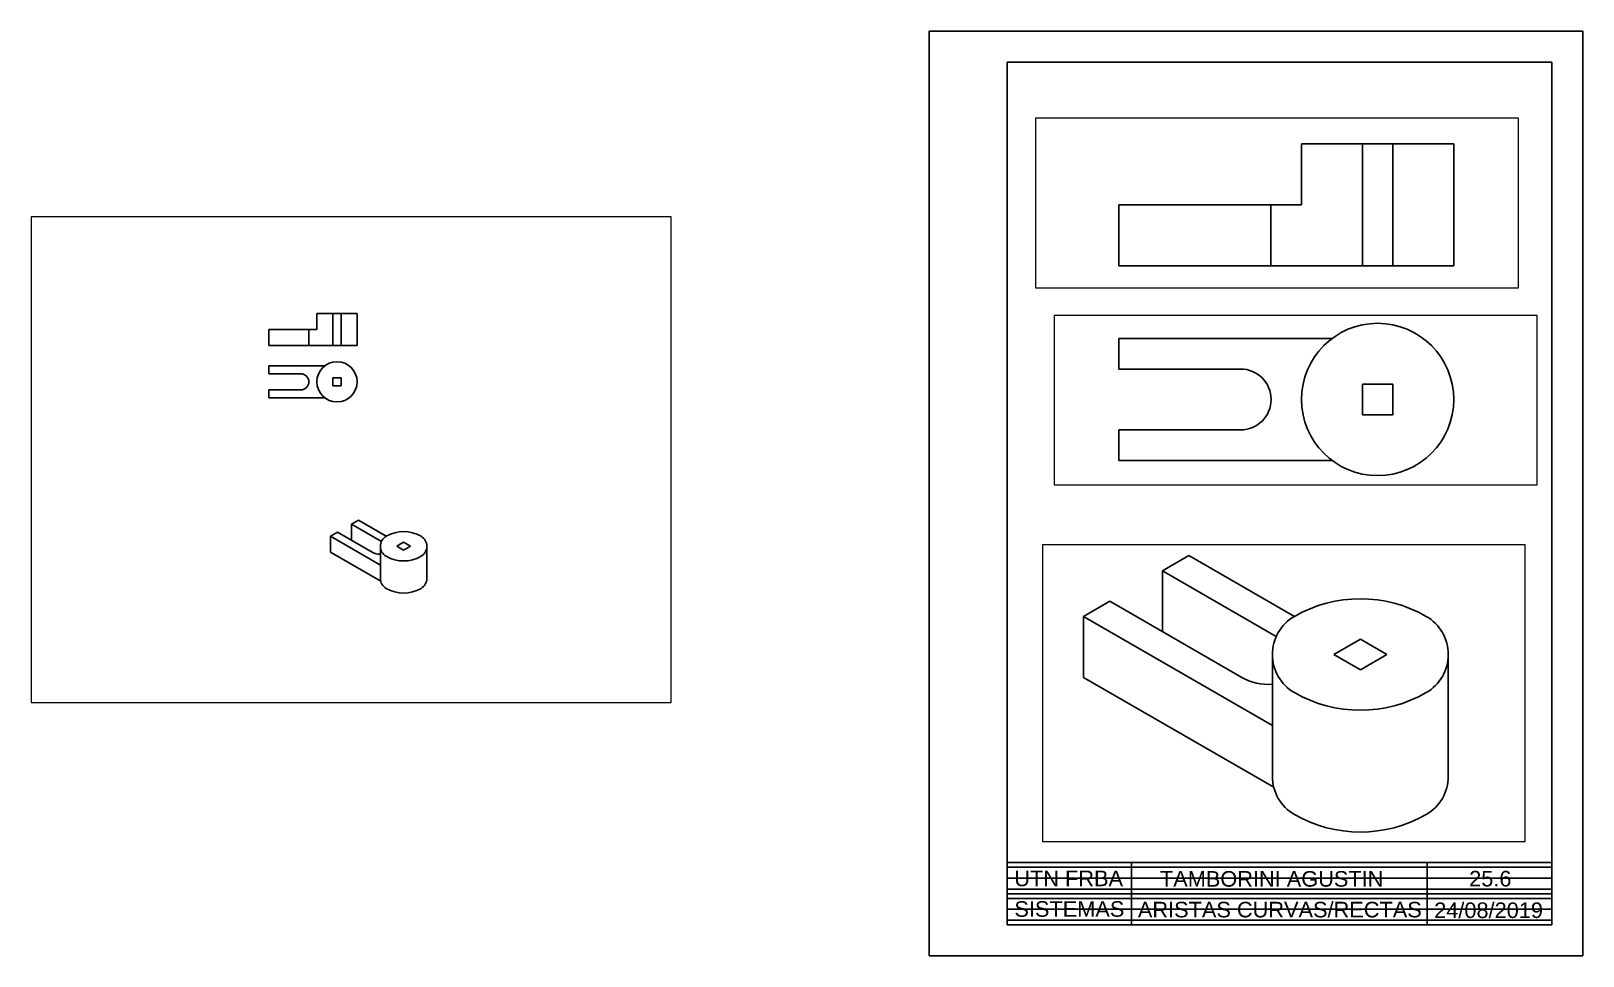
# Paper-space layout 'Presentación1' of a CAD drawing. Header units: millimetres. Extents: x 26 to 524, y -62 to 235.
# The model-space entities are those that its viewports show. They can reach past a viewport. Long polylines and large blocks are cut down to what shows.
import ezdxf

# ---------------------------------------------------------------- set-up
doc = ezdxf.new("R2010")
doc.units = ezdxf.units.MM
doc.linetypes.add('LÍNEAS_OCULTAS2', pattern=[4.7625, 3.175, -1.5875])
doc.layers.add('No Visibles', color=210, linetype='LÍNEAS_OCULTAS2', lineweight=30, plot=False)
doc.layers.add('Rotulo', color=7, linetype='Continuous', lineweight=25)
doc.layers.add('Rotulo - Finas', color=61, linetype='Continuous', plot=False)
doc.layers.add('VP', color=10, linetype='Continuous', plot=False)
doc.styles.get("Standard").update_dxf_attribs({"font": 'arial.ttf'})

msp = doc.modelspace()

# ---------------------------------------------------------------- linework, layer by layer
for p, q in [((2616.94, 2450.09), (2591.94, 2450.09)), ((2591.94, 2450.09), (2591.94, 2440.09)), ((2601.94, 2430.09), (2601.94, 2450.09)), ((2606.94, 2450.09), (2606.94, 2430.09)), ((2616.94, 2430.09), (2616.94, 2450.09)), ((2591.94, 2440.09), (2561.94, 2440.09)), ((2561.94, 2440.09), (2561.94, 2430.09)), ((2586.94, 2440.09), (2586.94, 2430.09)), ((2616.94, 2430.09), (2561.94, 2430.09)), ((2561.94, 2412.59), (2561.94, 2417.59)), ((2561.94, 2417.59), (2596.94, 2417.59)), ((2581.94, 2412.59), (2561.94, 2412.59)), ((2601.94, 2405.09), (2601.94, 2410.09)), ((2601.94, 2410.09), (2606.94, 2410.09)), ((2606.94, 2410.09), (2606.94, 2407.59)), ((2606.94, 2407.59), (2606.94, 2405.09)), ((2606.94, 2405.09), (2601.94, 2405.09)), ((2581.94, 2402.59), (2561.94, 2402.59)), ((2561.94, 2402.59), (2561.94, 2397.59)), ((2596.94, 2397.59), (2561.94, 2397.59)), ((2613.42, 2319.06), (2617.75, 2321.56)), ((2613.42, 2309.06), (2613.42, 2319.06)), ((2613.42, 2319.06), (2632.1, 2308.27)), ((2617.75, 2321.56), (2635.07, 2311.56)), ((2604.76, 2314.06), (2600.43, 2311.56)), ((2604.76, 2314.06), (2626.41, 2301.56)), ((2600.43, 2311.56), (2631.46, 2293.64)), ((2600.43, 2311.56), (2600.43, 2301.56)), ((2645.9, 2307.81), (2641.57, 2305.31)), ((2650.23, 2305.31), (2645.9, 2307.81)), ((2631.46, 2305.31), (2631.46, 2285.31)), ((2641.57, 2305.31), (2645.9, 2302.81)), ((2645.9, 2302.81), (2650.23, 2305.31)), ((2660.33, 2305.31), (2660.33, 2285.31)), ((2600.43, 2301.56), (2631.69, 2283.51))]:
    msp.add_line(p, q)
msp.add_circle((2604.44, 2407.59), 12.5)
for centre, radius, start, end in [((2581.94, 2407.59), 5, 270, 90), ((2645.9, 2292.81), 21.65, 60, 120), ((2638.68, 2305.31), 7.22, 120, 240), ((2653.11, 2305.31), 7.22, 300, 60), ((2630.74, 2309.06), 8.66, 240, 274.7802), ((2645.9, 2317.81), 21.65, 240, 300), ((2638.68, 2285.31), 7.22, 180, 240), ((2653.11, 2285.31), 7.22, 300, 0), ((2645.9, 2297.81), 21.65, 240, 300)]:
    msp.add_arc(centre, radius, start, end)

psp = doc.layouts.new('Presentación1')

# ---------------------------------------------------------------- linework, layer by layer
at = {"layer": 'Rotulo'}
for p, q in [((314.23, 235.11), (314.23, -61.89)), ((524.23, 235.11), (314.23, 235.11)), ((524.23, -61.89), (524.23, 235.11)), ((339.23, 225.11), (514.23, 225.11)), ((339.23, -51.89), (339.23, 225.11)), ((514.23, 225.11), (514.23, -51.89)), ((514.23, -31.89), (339.23, -31.89)), ((379.23, -51.89), (379.23, -31.89)), ((474.23, -51.89), (474.23, -31.89)), ((514.23, -41.89), (339.23, -41.89)), ((514.23, -51.89), (339.23, -51.89)), ((314.23, -61.89), (524.23, -61.89))]:
    psp.add_line(p, q, dxfattribs=at)
at = {"layer": 'Rotulo - Finas'}
for p, q in [((339.23, -33.39), (514.23, -33.39)), ((339.23, -36.89), (514.23, -36.89)), ((514.23, -40.39), (339.23, -40.39)), ((339.23, -43.39), (514.23, -43.39)), ((339.23, -46.89), (514.23, -46.89)), ((514.23, -50.39), (339.23, -50.39))]:
    psp.add_line(p, q, dxfattribs=at)

# ---------------------------------------------------------------- texts
at = {"layer": 'Rotulo', "char_height": 5, "attachment_point": 5}
for s, width, insert in [('UTN FRBA', 39.903, (359.02, -37.03)), ('TAMBORINI AGUSTIN', 95, (424.23, -37.17)), ('25.6', 39.903, (494.46, -37.09)), ('SISTEMAS', 39.903, (359.24, -46.84)), ('ARISTAS CURVAS/RECTAS', 95, (426.85, -47.04)), ('24/08/2019', 39.903, (493.9, -47.24))]:
    psp.add_mtext_dynamic_manual_height_columns(s, width=width, gutter_width=12.5, heights=[0], dxfattribs=dict(at, insert=insert))

# ---------------------------------------------------------------- viewports
at = {"layer": 'No Visibles'}
psp.add_viewport(center=(128.5, 97.5), size=(205.6, 156), view_center_point=(2613.19, 2359.22), view_height=302.1652, dxfattribs=at)
at = {"layer": 'VP'}
for center, size, view_center_point, view_height, status in [((425.93, 179.9), (155.12, 54.4041), (2587.92, 2440.39), 27.8108, 3), ((431.95, 116.57), (155.12, 54.4041), (2590.99, 2407.47), 27.8108, 4), ((428.13, 22.53), (155.12, 95.2394), (2633.33, 2298.98), 48.6854, 5)]:
    psp.add_viewport(center=center, size=size, view_center_point=view_center_point, view_height=view_height, status=status, dxfattribs=at)

doc.saveas('drawing.dxf')
